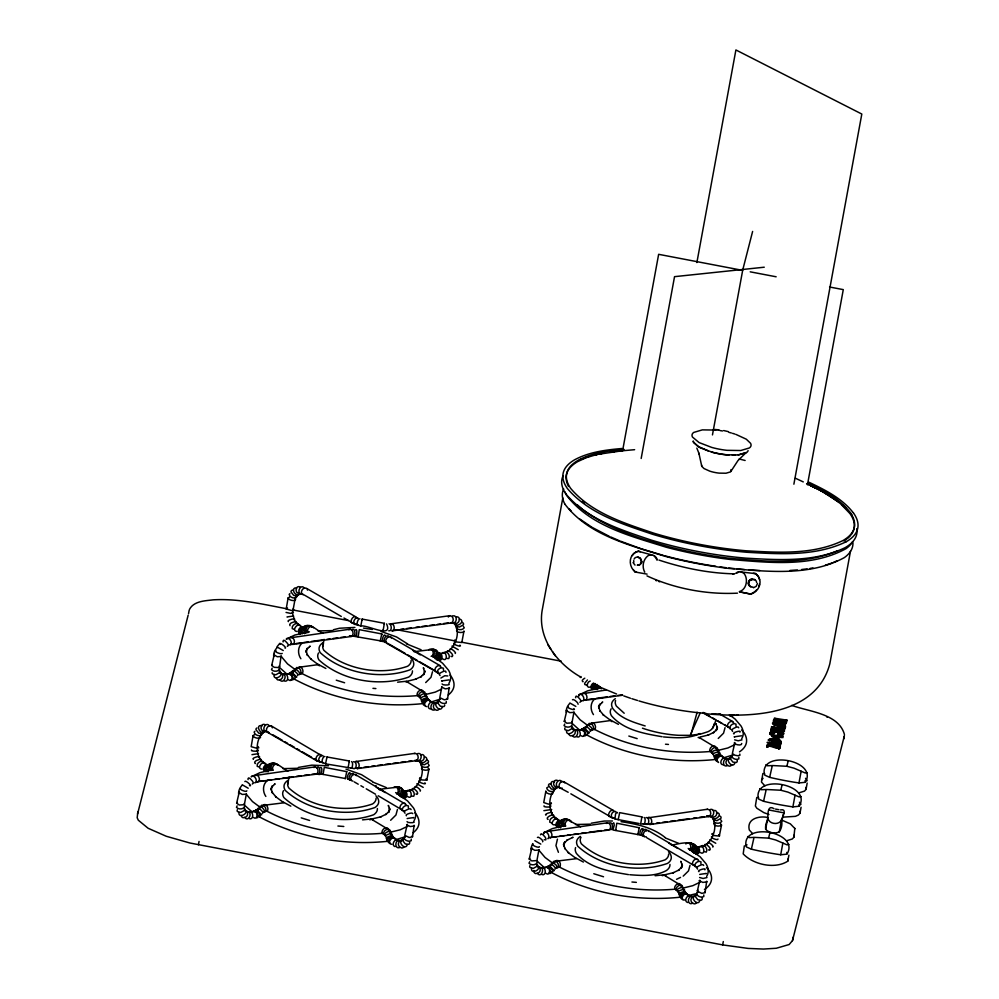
<?xml version="1.0" encoding="UTF-8"?>
<svg xmlns="http://www.w3.org/2000/svg" width="999" height="999" viewBox="0 0 999 999"><rect width="100%" height="100%" fill="white"/><g stroke="black" fill="none" stroke-linecap="round" stroke-linejoin="round"><path stroke-width="1.5" d="M323.102 773.8L323.052 774.512L324.288 767.332L346.828 771.653M348.089 767.931L349.313 761.001L326.985 756.98L325.537 763.86L353.721 768.493M381.868 634.727L381.793 633.94L359.278 629.645L358.142 636.825L358.142 636.113M386.563 623.9C393.481 639.148 367.108 624.55 360.789 625.986L362.15 619.08L384.353 623.314L383.129 630.494L383.166 629.782M639.422 827.796L616.808 823.213L615.659 830.394L615.659 829.669M618.181 819.767L619.68 812.637L641.882 816.882L640.646 824.063L653.334 823.588M766.745 747.314C768.019 742.969 766.483 745.541 768.868 746.428M767.856 744.455L780.219 746.665L779.957 748.064M263.499 762.886L263.286 761.713C260.764 759.889 256.256 763.448 257.23 766.358L259.003 766.907M389.885 830.881L389.672 829.694C387.137 827.871 382.642 831.443 383.616 834.34L385.377 834.889M556.068 818.768L555.856 817.582C553.321 815.771 548.826 819.33 549.8 822.227L551.56 822.789M682.454 886.75L682.23 885.576C679.707 883.753 675.199 887.312 676.186 890.221L677.946 890.771M687.2 894.917L686.987 893.73C684.452 891.907 679.957 895.479 680.931 898.376L682.692 898.938M717.494 749.063L717.282 747.889C714.747 746.066 710.239 749.625 711.226 752.534L712.986 753.084M595.729 684.153L596.353 686.837L598.501 688.773M350.287 773.938C349.712 768.706 345.08 780.818 348.576 778.808M642.856 829.807L642.869 829.12M762.861 773.513L761.463 782.067L764.884 785.813M744.342 845.816L743.194 853.895C753.471 864.747 774.974 869.442 787.786 861.175L787.836 859.115M786.563 840.796L792.319 838.973L793.88 837.237L793.93 835.176M783.316 817.12L795.441 816.345L798.413 815.034L799.974 813.286L800.024 811.225M798.75 792.919L804.507 791.096L806.068 789.347L806.118 787.287M533.891 870.479L534.065 872.164A4.483 3.184 -51 0 0 535.789 873.588L538.286 873.026A3.459 2.46 -51 0 0 540.097 870.803L540.172 868.218L536.85 865.434M807.18 783.066L806.068 789.347M259.216 807.229C259.79 804.744 262.962 808.166 263.636 809.277A3.459 1.224 51.7 0 1 264.635 811.488L263.536 812.362L265.434 811.762C267.195 809.427 264.548 804.52 261.576 805.231L260.964 807.03M294.255 669.542L295.354 668.668L298.676 671.59A3.459 1.224 51.7 0 1 299.675 673.801L299.101 674.762M540.509 834.814L541.096 833.853A4.483 1.573 51.7 0 1 542.919 834.702L544.93 836.862A3.459 1.224 51.7 0 1 545.929 839.06L545.716 839.897L544.205 839.659M543.843 833.728L544.455 831.93C547.427 831.23 550.074 836.138 548.314 838.473L547.814 838.673M553.521 862.899L554.133 861.101C557.105 860.401 559.752 865.309 558.004 867.644L556.256 867.532M578.883 696.041L578.921 695.279M783.141 814.585L781.792 821.927A133.891 43.594 10.4 0 1 779.27 831.842C775.199 834.003 768.543 832.891 765.659 829.245L767.806 817.519C767.919 813.661 767.719 804.432 774.013 808.703M327.185 757.542L327.197 756.792M362.225 619.855L362.15 619.08M558.241 821.353C558.004 813.024 546.928 825.786 555.244 824.799M238.936 812.587C238.262 819.48 250.549 812.499 244.28 809.552M273.976 674.899C273.301 681.793 285.589 674.812 279.32 671.865M531.505 868.468C530.706 874.687 542.045 869.617 537.587 865.721M566.545 730.781C565.871 737.662 578.159 730.694 571.89 727.747M137.8 812.1L137.188 817.744L138.312 820.216L148.127 828.271L166.246 836.263L189.922 843.006L722.677 944.904L748.076 948.413L763.448 949.05L776.335 948.251L789.148 944.53L792.494 940.596L844.442 735.501M188.536 613.686L189.148 610.352M198.439 844.779L199.051 841.433M246.391 793.843L244.343 804.694L239.236 805.019L236.651 803.146L239.31 791.895M258.092 746.528L258.816 747.826L256.78 748.263L251.161 746.665L253.084 735.564L254.495 734.777M281.119 655.781L279.62 666.645L278.197 667.519L274.275 667.332L271.691 665.459L274.35 654.208M293.132 608.841L293.856 610.139L291.82 610.576L286.201 608.978L288.124 597.877L289.535 597.09M287.662 784.527L289.036 777.06M322.702 646.84L324.076 639.372M414.135 825.286L412.525 836.737L409.278 837.499L404.757 835.339L407.28 824.25M449.175 687.599L447.564 699.05L444.318 699.812L439.797 697.652L441.845 686.788M419.855 777.659L419.543 778.833L421.765 779.932L426.773 780.207L428.958 769.155L428.059 767.931M454.895 639.972L454.27 640.771L455.906 641.907L461.813 642.519L463.961 631.068M562.824 497.852L542.457 608.803C536.638 637.462 556.893 663.573 580.669 677.01M538.948 849.712L536.913 860.576L531.805 860.901L529.22 859.015L531.88 847.776M551.223 802.746L551.386 803.696L548.364 804.108L543.731 802.547L545.879 791.096M573.988 712.025L571.952 722.889L566.845 723.214L564.26 721.328L566.92 710.089M622.539 451.061L658.641 254.32L742.569 270.367M641.171 458.479L674.537 276.661L764.26 267.208M696.877 262.562L735.901 49.95L861.812 114.048L793.88 484.203M712.462 434.915L742.744 269.93L752.622 231.431M706.693 881.168L705.094 892.606L701.847 893.381L697.327 891.22L699.837 880.131M739.797 754.058L739.909 755.281L737.861 755.756L734.864 755.219L732.367 753.533L734.877 742.444M713.099 833.441L711.738 834.003L713.423 835.476L719.33 836.088L721.528 825.037L720.629 823.813M722.677 944.904L723.288 941.558M807.454 484.84L843.281 289.623L829.557 287M745.953 845.716C742.444 821.178 800.499 832.342 786.937 854.133L780.706 854.769A115.534 37.612 10.4 0 1 751.373 849.175L746.453 846.952L745.953 845.716L747.002 844.792M767.407 744.367L767.632 745.704M758.141 797.839C754.632 773.288 812.686 784.452 799.125 806.243L792.894 806.892A115.534 37.612 10.4 0 1 763.561 801.285L758.641 799.063L758.478 797.314M769.904 733.94L770.167 732.567L774.587 733.403L770.841 733.616A2.248 0.737 10.4 0 0 770.479 734.178L780.856 736.613L782.579 735.926L777.422 735.202L777.846 733.528L782.354 734.827C785.251 738.648 776.61 737.162 774.762 736.563C771.303 737.712 768.893 731.393 770.716 734.327M767.519 747.14L768.194 745.866L779.744 748.513L780.469 745.679L776.673 745.154L776.96 744.055C780.619 745.903 782.791 742.619 777.821 743.306C749.287 740.421 787.649 744.854 778.021 748.176M779.332 730.681L770.853 730.831L770.366 733.091L770.616 732.08L784.452 731.418L771.428 728.533L771.166 729.582L779.332 730.681L779.108 731.917M771.365 728.046L771.628 726.66C773.089 727.809 788.361 726.048 783.728 728.858M767.969 747.115L768.381 745.004M771.203 729.782L771.428 728.533M770.816 733.179C772.027 728.983 780.207 733.254 783.366 734.302L783.641 733.204L773.626 731.768L773.388 733.016M771.653 729.869L771.89 728.621M773.738 722.414C790.371 722.127 788.211 730.506 773.301 724.175A4.108 1.336 10.4 0 1 773.738 722.452C775.436 717.619 771.927 721.203 775.162 721.69M772.015 730.269L772.239 729.02M764.223 773.888C760.726 749.35 818.78 760.514 805.219 782.304L798.988 782.941A115.534 37.612 10.4 0 1 769.655 777.347L764.735 775.124L764.572 773.376M773.913 720.991L774.15 719.742M775.661 719.73C772.589 715.958 774.425 721.315 779.582 720.017L779.058 722.427L779.582 720.017M772.277 733.029L772.514 731.792M774.262 722.377L774.3 720.092M774.974 719.567L774.799 718.131M751.373 849.175L754.033 837.362L768.568 838.111L775.674 839.984L787.012 844.842L788.96 844.442M771.253 744.842L771.478 743.593L776.211 743.993L775.748 746.178L775.986 745.242M775.274 729.02L775.511 727.784L780.244 728.171L779.769 730.356M763.561 801.285L766.221 789.485L780.756 790.234L787.861 792.095L799.2 796.952L801.148 796.553M769.655 777.347L772.314 765.534L786.85 766.283L793.955 768.156L805.294 773.014L807.242 772.614M777.846 733.528L777.622 734.777L779.744 735.626M785.751 723.251L786.475 722.102L785.389 723.513L779.969 722.602L780.494 720.192L786.55 721.802L786.962 720.154L775.199 718.318M778.109 734.864L778.346 733.628M778.021 736.188L778.583 734.003M776.96 744.055L776.722 745.291L778.084 745.404M784.003 730.269L784.165 728.696L780.981 728.234L780.756 729.482L782.105 729.595M778.496 749.125L778.733 747.876M778.908 749.3L779.457 745.878M780.381 744.517C783.216 738.86 758.054 742.12 773.039 738.199C782.716 736.862 785.039 748.301 773.214 744.193M782.579 733.391L782.13 736.076L783.004 737.612M781.88 737.786L782.329 735.714M783.154 733.104L782.929 734.352L781.805 734.602M783.74 729.832L783.965 728.596M780.981 728.234L780.706 729.332L783.141 730.019L784.165 728.696M784.964 723.526L785.976 722.002M777.197 720.017L785.476 721.578L785.701 720.329M784.402 728.696L784.64 727.459M783.416 734.452L783.641 733.204M786.475 722.102L786.051 723.738L785.614 722.265M785.476 721.578L786.113 720.316M784.452 730.356L785.089 727.547M785.888 721.565L786.475 720.054M786.962 720.154L786.25 721.303M779.27 831.842L781.43 820.117C782.379 816.932 787.811 808.366 780.381 809.914M780.706 854.769L782.854 843.044M792.894 806.892L795.042 795.167M798.988 782.941L801.136 771.216M787.786 861.175L788.898 855.156M793.88 837.237L794.817 828.408M799.974 813.286L801.086 807.267M850.486 551.211L829.844 663.698C816.108 716.083 750.411 717.732 706.543 713.81M792.494 940.596L793.106 937.249M757.467 583.478L756.206 586.338L753.408 587.774M285.115 648.251C287.65 648.051 278.733 641.133 280.257 644.367M349.076 761.725L349.313 761.001M384.116 624.038L384.353 623.314M641.645 817.607L641.882 816.882M407.267 844.729C405.144 851.398 396.266 840.271 403.421 839.947M442.307 707.042C440.184 713.711 431.306 702.584 438.461 702.26M699.837 900.611C697.702 907.279 688.835 896.153 695.991 895.828M734.877 762.924C732.742 769.592 723.875 758.466 731.031 758.141M137.575 813.935L188.149 615.197M397.44 809.477L395.941 815.022L390.646 820.266M432.48 671.79L430.981 677.334L425.686 682.579M598.813 708.254L599.875 704.083L599.088 705.619L602.722 701.997L602.035 702.497M690.009 865.346L688.498 870.891L683.204 876.135M725.049 727.659L723.538 733.204L718.244 738.448M771.628 726.66L784.252 730.843L783.94 729.957M770.167 732.567L770.903 732.991M770.853 730.831L771.041 731.93M773.688 719.667L773.276 721.29L785.489 723.426M779.969 722.602L780.494 720.192M776.211 743.993L775.973 744.929L771.478 743.593M780.244 728.171L780.007 729.108L775.511 727.784M768.568 838.111L769.892 832.891M780.756 790.234L782.08 785.014M786.85 766.283L788.174 761.063M697.127 712.212L690.784 735.252L700.511 734.078L707.904 731.743A53.209 17.32 10.4 0 0 713.848 724.263M296.478 622.627L295.629 621.366L291.383 622.852A3.459 1.311 -29.4 0 0 289.698 624.537L290.01 625.674M426.173 694.742C426.361 692.182 422.202 694.143 421.079 694.967A3.459 1.311 -29.4 0 0 419.393 696.665L420.242 697.914L418.656 696.653C417.682 693.756 422.177 690.184 424.712 692.007L424.925 692.532M391.133 832.429C391.308 829.869 387.162 831.83 386.039 832.654A3.459 1.311 -29.4 0 0 384.353 834.352L385.202 835.601L384.64 834.902M393.668 837.836C393.856 835.276 389.697 837.237 388.574 838.061A3.459 1.311 -29.4 0 0 386.9 839.759L387.2 840.883A4.483 1.686 -29.4 0 0 388.461 840.971M445.991 672.389L445.691 671.253A4.483 1.686 -29.4 0 0 443.581 671.34L440.896 672.614A3.459 1.311 -29.4 0 0 439.223 674.3L440.072 675.549M553.995 816.183C554.183 813.636 550.037 815.584 548.913 816.408A3.459 1.311 -29.4 0 0 547.227 818.106L547.527 819.242A4.483 1.686 -29.4 0 0 548.076 819.355M718.731 750.624L717.881 749.362L713.636 750.848A3.459 1.311 -29.4 0 0 711.962 752.534L712.811 753.783L712.25 753.084M686.238 893.718C686.425 891.158 682.267 893.118 681.143 893.943A3.459 1.311 -29.4 0 0 679.457 895.628L679.757 896.765A4.483 1.686 -29.4 0 0 681.031 896.852M443.419 670.167L443.431 668.256C440.896 666.433 436.388 670.004 437.375 672.901L439.135 673.451L386.588 643.231C383.978 640.971 387.362 635.751 390.509 636.925L440.197 665.709L441.121 667.482M408.379 807.854L408.379 805.943C405.856 804.12 401.348 807.691 402.335 810.589L404.096 811.138L378.209 795.766M735.988 726.048L735.988 724.138C733.466 722.314 728.958 725.886 729.932 728.783L730.968 729.345M700.936 863.735L700.948 861.825C698.426 860.002 693.918 863.573 694.892 866.47L696.665 867.02L646.79 837.761M557.442 839.148L555.956 845.579L558.416 852.309M296.041 668.568L296.616 667.544C299.588 666.832 302.235 671.74 300.474 674.075L299.388 674.238M444.33 653.046L444.905 652.022C447.877 651.311 450.524 656.218 448.776 658.553L447.028 658.441M409.29 790.733L409.865 789.709C412.837 788.998 415.484 793.905 413.736 796.24L411.988 796.128M588.598 724.45L589.173 723.413C592.145 722.714 594.792 727.622 593.044 729.957L591.296 729.844M701.86 846.615L702.434 845.579C705.406 844.879 708.054 849.787 706.293 852.122L703.895 851.51M292.382 670.654C294.031 669.842 299.65 675.037 297.49 675.611M638.124 833.965L637.824 834.627L639.31 827.509M712.449 728.396L716.108 720.142M700.049 713.311L690.122 735.351L678.771 735.314A46.241 15.06 10.4 0 1 642.457 728.184M421.466 764.722L421.253 765.734C423.002 767.981 427.647 767.944 429.208 765.509L428.309 764.085M714.023 820.604L713.823 821.603C715.571 823.863 720.204 823.813 721.765 821.378L720.878 819.967M316.571 768.019C319.593 763.261 321.765 775.261 317.42 773.713L311.913 774.287M355.532 629.857C357.754 627.547 356.855 638.398 355.057 635.664M320.492 767.544C322.864 766.133 322.29 777.709 317.42 773.713M613.061 823.426L613.761 822.764L614.273 825.074L612.936 830.007L643.943 835.651M189.435 609.502C193.669 601.023 205.057 600.861 213.199 599.837C238.149 598.351 262.725 604.245 287.038 608.841M298.002 668.031C300.799 663.561 305.532 672.527 301.248 673.925M262.962 805.718C265.572 801.535 270.067 809.202 266.808 811.388M590.559 723.913C593.169 719.717 597.664 727.384 594.405 729.582M555.519 861.6L555.881 860.951M768.506 740.409L770.866 739.385L775.162 739.797M696.753 892.981L696.503 893.431C696.915 896.34 701.335 897.951 703.783 896.565L703.783 894.967M730.868 471.441L737.949 460.614L746.241 452.472L738.286 454.832M447.315 650.923L449.013 650.836L451.71 653.471A3.459 1.224 51.7 0 1 452.709 655.681L452.135 656.643A4.483 1.573 51.7 0 1 450.986 656.268M412.275 788.611L413.973 788.523L416.67 791.158A3.459 1.224 51.7 0 1 417.669 793.368L417.095 794.33A4.483 1.573 51.7 0 1 415.946 793.955M704.832 844.48L706.543 844.405L709.24 847.04A3.459 1.224 51.7 0 1 710.239 849.237L709.652 850.199A4.483 1.573 51.7 0 1 708.516 849.837M381.793 633.94L380.219 641.033L386.413 642.082M346.753 771.628L345.254 778.745M781.43 820.117C778.521 825.773 768.256 823.963 767.806 817.519M271.691 665.459L272.415 664.797M236.651 803.146L237.375 802.484M463.998 631.468C462.549 633.591 454.732 632.33 456.793 629.62M428.958 769.155C427.51 771.278 419.692 770.017 421.753 767.307M564.26 721.328L564.972 720.666M529.22 859.015L529.932 858.353M713.835 823.476C713.711 826.298 719.792 826.897 721.528 825.037M264.76 731.068C260.789 736.563 254.558 723.938 261.975 725.749M562 781.805C559.29 777.484 554.133 783.928 557.33 786.85C553.521 792.582 547.027 779.807 554.532 781.63M697.29 890.796L697.989 890.184M427.21 696.778C427.272 694.467 418.369 697.889 420.891 699.175M428.047 698.85C428.184 696.141 417.757 700.936 422.427 701.186M392.17 834.465C392.232 832.155 383.329 835.576 385.851 836.862M393.007 836.538C393.144 833.828 382.717 838.623 387.387 838.873M719.779 752.659C719.842 750.349 710.938 753.758 713.461 755.057M720.604 754.72C720.754 752.022 710.326 756.817 714.997 757.067M684.74 890.346C684.889 887.636 674.462 892.432 679.133 892.694M448.339 617.032L448.788 616.371M595.042 683.516L594.58 686.75L597.152 689.572M734.228 714.884L731.855 716.221M685.851 843.968C688.873 839.547 693.106 847.627 689.31 849.687M756.767 797.464L755.369 806.006L756.855 808.253L763.873 812.649L768.943 814.51M286.151 608.666L287.525 608.004M449.55 688.261L445.279 688.848L441.633 687.075M414.51 825.948L410.239 826.535L406.593 824.762M707.067 881.83L702.809 882.417L699.15 880.643M439.173 708.89L438.661 709.565A4.483 3.297 71.4 0 1 436.438 710.239L434.265 708.778A3.459 2.547 71.4 0 1 433.391 706.043L434.353 703.621L439.223 700.873L438.511 701.086A4.346 2.572 33.8 0 0 437.562 702.709L440.347 706.243L443.756 706.605A4.346 2.572 33.8 0 0 444.705 704.982M404.133 846.578L403.621 847.252A4.483 3.297 71.4 0 1 401.398 847.926L399.225 846.465A3.459 2.547 71.4 0 1 398.351 843.73L399.313 841.308L404.183 838.561L403.471 838.773M594.355 683.766L593.406 686.188A3.459 2.547 71.4 0 0 594.268 688.923L594.904 689.622M731.73 764.772L731.231 765.434A4.483 3.297 71.4 0 1 729.008 766.121L726.822 764.66A3.459 2.547 71.4 0 1 725.961 761.925L726.91 759.502L731.792 756.755L731.068 756.955A4.346 2.572 33.8 0 0 730.132 758.591L732.916 762.112L736.325 762.487A4.346 2.572 33.8 0 0 737.274 760.851L737.112 760.102M696.69 902.459L696.191 903.121A4.483 3.297 71.4 0 1 693.968 903.808L691.783 902.347A3.459 2.547 71.4 0 1 690.921 899.612L691.87 897.189L695.154 895.816M281.481 656.493L277.272 656.755L273.676 654.67M246.441 794.18L242.233 794.442L238.636 792.357M574.05 712.362L569.83 712.637L566.233 710.551M539.01 850.049L534.79 850.324L531.193 848.238M283.266 650.549L276.923 646.902L279.782 643.319M447.827 675.948L444.767 675.749L440.871 678.059M412.787 813.636C412.887 811.75 404.096 814.684 406.331 815.783M286.563 638.786L286.925 638.373C289.897 637.662 292.545 642.569 290.796 644.904L289.048 644.792M288.636 673.763L291.658 672.115L296.753 677.06L295.329 676.91M251.523 776.473L251.885 776.061C254.857 775.349 257.505 780.256 255.744 782.592L254.658 782.754M253.596 811.45L256.618 809.802L261.713 814.747L260.277 814.597M579.133 694.667L579.495 694.243C582.467 693.543 585.114 698.451 583.354 700.786L581.618 700.674M581.206 729.645L584.215 727.984L589.323 732.941L587.887 732.791M546.166 867.332L549.175 865.671L554.283 870.629L552.847 870.479M351.923 629.682C355.357 626.985 356.281 637.487 352.46 636.026L349.45 635.689M732.742 714.872L729.969 716.208M761.513 780.007L763.074 778.258M593.593 683.741L592.22 686.151L593.069 689.56M358.354 624.912C355.582 626.56 357.917 617.607 359.977 618.831M383.616 641.121C380.544 643.044 383.816 632.392 385.339 635.551M323.301 762.599C320.542 764.247 322.877 755.294 324.937 756.518M641.146 834.689C638.373 836.338 640.709 827.384 642.782 828.596M292.257 672.414L295.979 668.955L300.761 666.995L318.182 664.635L319.368 665.821M257.218 810.102L263.311 805.344L283.778 802.821M584.827 728.296L588.548 724.837L593.319 722.876L610.751 720.516L611.937 721.703M549.787 865.983L555.881 861.225L576.348 858.69M302.447 642.856C297.552 646.503 297.552 654.02 300.886 658.741M267.407 780.544C262.512 784.19 262.5 791.707 265.846 796.428M595.017 698.738C590.122 702.384 590.109 709.902 593.456 714.622M289.885 637.874L350.012 629.195C353.271 629.345 354.345 635.277 351.286 636.488L292.782 644.417L290.809 643.631M254.845 775.561L314.972 766.882C318.231 767.032 319.305 772.964 316.246 774.175L256.418 781.817M252.497 811.75L255.057 810.876M406.793 790.871C411.538 787.274 413.336 800.386 407.729 796.628M582.442 693.756L606.231 689.997M580.094 729.944L582.654 729.07M547.402 831.443L607.529 822.764C610.789 822.914 611.875 828.833 608.816 830.057L548.975 837.699M545.054 867.631L547.614 866.757M559.365 867.269C561.85 865.246 559.715 859.415 556.368 860.489M738.386 714.922L735.976 715.309M699.362 846.74C704.108 843.156 705.906 856.255 700.287 852.497M351.523 761.588C353.534 761.325 352.46 770.204 350.811 767.856M644.093 817.469C646.103 817.194 645.029 826.073 643.368 823.725M272.19 668.156L271.491 669.617C273.239 671.865 277.884 671.827 279.433 669.392L279.096 668.406M237.15 805.843L236.451 807.304C238.187 809.552 242.832 809.515 244.393 807.08L244.368 806.568M456.993 626.585L456.293 628.046C458.042 630.294 462.687 630.257 464.248 627.822L463.361 626.398M564.747 724.038L564.048 725.499C565.796 727.747 570.441 727.709 572.002 725.274L571.965 724.762M529.707 861.725L529.008 863.186C530.756 865.434 535.402 865.396 536.962 862.961L536.925 862.449M348.926 629.87L350.012 629.195M313.886 767.557L314.972 766.882M606.455 823.438L607.529 822.764M647.602 817.894L707.529 809.24C711.101 809.178 712.075 815.521 708.666 816.545L649.962 824.512L648.126 823.713M685.114 892.794C687.474 889.322 674.775 894.417 679.957 894.754M288.024 673.613L290.584 674.175L292.969 672.876M254.233 811.101L255.544 811.862L257.929 810.564M581.83 729.295L583.154 730.057L585.539 728.746M546.79 866.982L548.114 867.744L550.486 866.433M286.051 612.412L290.609 613.386L293.431 612.449M442.07 683.953C442.132 685.539 451.511 685.289 448.876 683.828M407.03 821.64C407.093 823.226 416.471 822.976 413.836 821.515M734.627 739.834L738.149 740.796L742.02 739.859M699.587 877.522L703.109 878.483L706.98 877.547M767.744 745.891L766.97 746.078M283.329 674.637C287.987 671.128 289.81 682.879 284.315 680.968M428.771 649.737C432.604 646.753 435.314 655.319 431.131 656.343M393.731 787.424C397.29 784.64 400.025 791.957 396.753 793.805M575.886 730.519C580.544 726.997 582.38 738.761 576.873 736.85M750.911 579.195L749.612 580.169A4.233 3.646 -43.5 0 0 748.588 584.49L749.375 585.664M299.388 594.005C295.429 597.452 290.197 587.824 296.141 587.812M308.654 625.774C303.646 624 298.713 631.118 304.583 633.691M309.465 646.628L310.152 646.116L306.518 649.737L307.305 648.201L306.243 652.372L305.994 650.636L307.542 655.257L307.043 654.52L311.176 659.39L310.527 658.865L317.133 663.786L325.874 668.481M274.363 763.96C270.304 761.076 263.374 767.469 268.719 770.903M274.425 784.315L275.112 783.803L271.478 787.424L272.265 785.888L271.204 790.059L270.954 788.336L272.49 792.944L272.003 792.207L276.136 797.077L275.487 796.553L282.093 801.473L290.834 806.168M566.92 819.842C562.874 816.957 555.943 823.351 561.288 826.785M303.084 627.197L301.286 628.558L300.836 630.307A3.459 2.547 71.4 0 0 301.698 633.041L302.335 633.741M266.308 730.981C254.42 735.227 253.771 760.326 266.808 764.597L269.006 765.147M268.044 764.884L266.246 766.245L265.796 767.994A3.459 2.547 71.4 0 0 266.658 770.729L268.044 771.927M558.878 786.862C546.99 791.096 546.341 816.208 559.365 820.479L560.826 820.728L560.139 820.491M560.601 820.766L558.803 822.127L558.354 823.875A3.459 2.547 71.4 0 0 559.228 826.61L560.601 827.796M294.393 619.817C296.715 617.257 285.739 620.479 288.411 621.628M259.353 757.504C261.676 754.944 250.699 758.166 253.371 759.315M580.918 676.523L580.207 677.347L580.981 677.509M551.91 813.386C554.245 810.813 543.269 814.035 545.941 815.196M739.909 732.167C742.232 729.595 731.256 732.816 733.94 733.965M704.869 869.854C707.192 867.282 696.216 870.504 698.9 871.652M430.769 649.75C433.204 647.839 438.249 650.461 436.588 653.796A3.459 2.46 -51 0 1 434.777 656.018L433.091 656.63M395.729 787.437C398.164 785.526 403.209 788.149 401.548 791.483A3.459 2.46 -51 0 1 399.737 793.706L398.052 794.317M289.935 593.606L289.186 594.38C289.598 597.302 294.018 598.913 296.466 597.514L296.466 595.928M254.895 731.293L254.146 732.067C254.558 734.989 258.978 736.6 261.426 735.202L261.426 733.616M439.722 699.075L438.973 699.862C439.385 702.772 443.806 704.395 446.266 702.996L446.266 701.41M587.449 679.944L584.627 683.366L584.84 684.54L586.6 685.102M302.447 627.422L301.024 627.872L299.663 630.269L300.499 633.678M267.407 765.109L265.984 765.559L264.623 767.956L264.648 769.842L266.096 771.865M559.964 820.991L558.553 821.44L557.18 823.838L557.217 825.723L558.666 827.746M736.325 573.289L738.648 572.165M584.802 678.209L583.953 678.721A3.459 1.311 -29.4 0 0 582.267 680.419L582.567 681.555A4.483 1.686 -29.4 0 0 583.116 681.668M736.076 572.964L737.187 572.315A5.707 5.257 -25.7 0 1 740.958 571.965L755.294 573.613A12.15 10.902 -35 0 1 759.814 584.565A12.15 10.902 -35 0 1 750.898 594.118L739.485 591.908M304.046 627.459C300.312 624.737 295.766 632.142 300.187 633.778M266.808 764.597C264.011 765.009 261.938 769.305 264.46 771.216M593.618 683.016C591.308 683.965 589.747 687.699 592.07 689.41M559.365 820.479C556.58 820.891 554.495 825.174 557.03 827.097M369.742 819.817L372.09 819.18L373.289 819.854M591.945 730.107L591.146 730.556L592.245 729.67A3.459 1.224 51.7 0 0 591.246 727.472L587.924 724.55L586.825 725.424A3.459 1.224 51.7 0 0 587 726.073M556.905 867.794L556.106 868.243L557.205 867.357A3.459 1.224 51.7 0 0 556.206 865.159L552.884 862.237L551.785 863.111A3.459 1.224 51.7 0 0 551.947 863.76M662.312 875.698L664.66 875.049L665.858 875.736M590.234 681.043C586.85 681.643 585.751 688.598 590.284 687.112M356.031 624.113L354.358 624.375C352.535 622.227 354.82 617.382 357.704 617.807L358.304 618.743M320.991 761.8L319.318 762.062C317.495 759.914 319.78 755.069 322.665 755.494L323.039 755.856M353.658 774.387L353.047 773.451C350.162 773.039 347.889 777.871 349.712 780.032L351.373 779.769M613.548 817.681L611.888 817.944C610.064 815.783 612.337 810.951 615.222 811.363L615.596 811.737M639.16 823.526L614.909 818.98L615.584 813.948L616.733 812.187L617.594 812.911M647.09 574.125L635.202 572.027A12.15 10.727 59.8 0 1 630.394 559.852A12.15 10.727 59.8 0 1 638.398 551.298L640.359 551.673M635.202 572.027L636.6 572.152M846.091 541.795C815.459 556.53 779.932 554.133 746.915 552.272A157.53 51.286 10.4 0 1 652.322 534.203C622.102 523.976 588.773 513.698 567.42 488.573A135.027 43.956 10.4 0 1 574.737 459.727C589.198 451.973 605.856 449.887 621.99 448.501M729.657 715.359L730.481 714.934M286.214 639.148L294.867 635.027L309.453 631.843M251.174 776.835L259.827 772.714L271.553 769.829M441.458 689.16L435.277 692.107L426.486 694.268M440.397 699.075L432.305 701.66M578.771 695.029L587.437 690.908L599.15 688.024M407.654 826.26L400.237 829.794L391.446 831.955M405.357 836.762L395.891 839.684M700.062 733.516C688.786 739.06 675.611 737.874 663.473 736.937M543.731 832.716L552.385 828.596L564.11 825.711M735.264 744.442L727.846 747.989L717.582 750.499M732.954 754.957L723.488 757.879M676.548 879.307L680.544 877.409M700.224 882.142L692.806 885.676L684.015 887.836M353.571 761.688C356.743 761.063 357.23 768.456 354.17 768.768M609.84 822.801C613.211 821.927 613.461 830.818 609.989 829.595M646.141 817.569C649.924 816.495 649.375 827.047 645.866 823.85M837.749 550.711C803.92 565.084 765.709 561.55 730.032 558.304A151.723 49.401 10.4 0 1 667.132 546.291C637.911 538.086 608.191 528.384 583.541 510.127M833.453 562.412L837.05 560.826M543.868 810.651L551.71 809.515L550.811 809.677M390.584 623.875L450.012 615.671C453.571 615.609 454.557 621.952 451.148 622.989L391.82 630.918M392.445 630.943C395.504 629.732 394.418 623.801 391.158 623.651M355.544 761.563L414.972 753.358C418.531 753.296 419.518 759.64 416.108 760.676L357.405 768.631L355.569 767.831M357.405 768.631C360.464 767.419 359.378 761.488 356.119 761.338M649.962 824.512C653.034 823.301 651.947 817.369 648.688 817.219M292.782 644.417C295.966 643.106 294.205 637.2 290.959 637.2M442.32 652.722C447.152 650.911 447.864 662.487 442.769 658.94M257.742 782.105C260.926 780.793 259.166 774.887 255.919 774.887M584.028 700.012C588.586 701.485 587.437 692.732 583.528 693.081M550.312 837.986C553.496 836.663 551.735 830.768 548.488 830.768M579.482 459.865L589.26 456.256L585.377 457.579M750.861 586.625L749.837 586.176A4.208 3.771 -35 0 1 750.661 579.67L755.032 579.657M302.734 593.831L298.064 594.68L295.267 598.026L292.47 613.249L294.905 621.403L301.848 626.91M561.525 820.778L563.024 820.803M449.35 615.908L450.012 615.671M438.199 653.284C442.42 651.735 443.781 660.526 439.298 660.351M750.661 579.67L752.235 579.12M414.31 753.596L414.972 753.358M403.159 790.971C407.367 789.422 408.728 798.213 404.258 798.039M541.421 867.744C546.091 866.008 546.79 876.335 541.833 874.537M706.88 809.465L707.529 809.24M572.34 837.537L573.089 837.287L566.995 840.184L567.682 839.684L564.048 843.306L564.835 841.77L563.773 845.941L563.523 844.205L565.059 848.825L564.572 848.089L568.693 852.959L568.056 852.434L574.662 857.354L583.404 862.05M251.473 749.949C249.837 751.435 259.053 751.71 258.391 750.137M544.03 805.818C542.407 807.317 551.623 807.592 550.961 806.006M825.274 565.234L832.267 562.949M354.046 623.164C347.54 624.8 353.321 612.812 356.68 617.956M321.641 755.644L271.303 725.923C267.944 724.45 264.523 730.069 267.507 732.292L316.895 760.901L319.006 760.851M614.198 811.513C610.851 806.38 605.057 818.356 611.575 816.72M646.216 836.75C640.734 838.298 643.831 828.558 648.039 830.494L698.538 860.314M452.622 615.933C457.48 614.323 457.405 623.588 452.747 622.989M432.342 656.368L435.089 653.259L433.666 649.35L413.961 651.685M417.582 753.621C423.539 751.835 421.291 763.823 416.396 759.914M397.302 794.055L400.05 790.946L398.626 787.037L378.921 789.372L379.558 789.872M403.109 798.039C406.73 797.452 407.005 790.646 402.972 790.733M710.139 809.502C716.108 807.704 713.848 819.704 708.965 815.796M538.973 867.719C545.679 865.971 541.645 879.132 537.312 873.313M689.872 849.924C693.481 849.35 693.756 842.544 689.735 842.632M695.679 853.908C699.75 853.084 699.238 845.891 694.78 846.34M562.699 819.729C559.253 820.554 560.764 825.561 563.461 826.46M434.652 709.927C428.446 711.788 430.844 699.662 435.889 703.646M399.612 847.614C394.568 849.325 394.642 839.884 399.488 840.571M727.21 765.796C721.016 767.669 723.413 755.544 728.458 759.527M692.17 903.483C686.613 905.294 687.637 894.517 692.782 896.715M696.753 894.442L696.028 894.642A4.346 2.572 33.8 0 0 695.092 896.278L697.876 899.799L701.286 900.174A4.346 2.572 33.8 0 0 702.235 898.538L702.072 897.789M769.829 740.159L769.317 740.808M431.605 708.728C425.337 710.351 429.283 698.988 433.703 702.784M562.312 788.199C556.58 789.784 559.253 779.582 563.861 781.792L613.386 810.476M289.273 673.413L290.097 673.189M405.569 681.705L407.804 681.718M698.139 737.574L700.374 737.599M437.225 671.965L438.037 671.753M685.102 899.962C677.547 901.285 686.188 888.835 688.186 895.691M596.977 454.495L586.313 457.654L577.772 461.575A131.856 42.932 10.4 0 0 568.556 486.476M548.164 786.987L546.703 787.949C547.115 790.858 551.548 792.482 553.995 791.083L553.995 789.485M405.394 836.588L403.933 837.549C404.345 840.459 408.766 842.082 411.226 840.683L411.226 839.098M732.991 754.769L731.543 755.744C731.955 758.653 736.375 760.264 738.823 758.878L738.823 757.279M697.252 892.644L697.951 892.457M333.429 629.732L339.585 628.221L354.907 627.422M298.389 767.419L311.863 765.147L328.471 765.796M739.372 591.595C746.34 589.722 748.301 579.72 744.542 574.138A6.768 6.069 -35 0 0 741.27 572.152M700.361 736.975L708.741 734.914L707.979 735.177L714.085 732.267L713.373 732.766L717.007 729.145L716.158 730.669L717.22 726.498L717.419 728.221L715.883 723.613L716.345 724.337M591.271 823.213L604.208 821.041L612.437 820.991M688.448 895.566L695.316 893.88M593.693 455.207L603.746 453.047M433.266 649.924C439.76 648.463 439.323 658.566 433.067 657.255M436.238 659.665L437.912 659.065A3.459 2.46 -51 0 0 439.735 656.83L439.398 653.583L435.651 651.036M737.474 593.156C707.005 594.742 674.612 588.711 646.965 575.874M420.729 754.732L422.402 754.582A4.483 3.184 -51 0 1 424.125 756.018L424.051 758.603A3.459 2.46 -51 0 1 422.24 760.826L419.73 761.388L414.722 760.389M398.226 787.612C403.983 786.176 404.832 795.167 398.888 795.017M401.198 797.352L402.872 796.752A3.459 2.46 -51 0 0 404.695 794.517L404.757 791.945L401.461 788.798M713.286 810.614L714.959 810.464A4.483 3.184 -51 0 1 716.683 811.9L716.62 814.485A3.459 2.46 -51 0 1 714.797 816.707L712.299 817.269L706.655 815.771M690.784 843.493L693.768 844.105L694.118 847.352A3.459 2.46 -51 0 1 692.295 849.587L690.621 850.186M693.756 853.233L695.441 852.622A3.459 2.46 -51 0 0 697.252 850.399C697.09 838.373 677.984 843.955 671.478 845.254M594.929 454.782L622.427 450.749M449.013 679.907L441.558 680.968L442.207 680.906M741.57 735.788L734.128 736.837L734.777 736.775M809.977 568.443L812.924 567.932M293.281 616.108C295.854 615.634 285.165 617.17 287.038 617.007M258.242 753.795C260.814 753.321 250.274 754.832 251.998 754.695M413.411 817.681C415.984 817.219 405.444 818.718 407.167 818.593M705.981 873.563C708.553 873.089 697.864 874.625 699.737 874.462M385.801 642.394L384.752 642.345C382.929 640.184 385.202 635.352 388.087 635.764L388.698 636.7M643.331 835.963L642.27 835.901C640.459 833.753 642.732 828.92 645.616 829.332L646.303 830.993M434.965 658.591C438.636 659.065 441.508 652.397 436.675 652.285M399.925 796.278C403.034 796.578 406.381 791.345 402.497 790.047M691.458 850.898C695.129 851.385 698.001 844.704 693.169 844.592M692.482 852.159C695.604 852.459 698.95 847.227 695.054 845.928M601.098 453.446L604.145 453.009M610.239 452.122L614.81 451.473M296.079 643.506L300.711 642.881M303.783 642.457L308.416 641.833M311.501 641.408L322.29 639.947M326.91 639.323L329.995 638.898M333.079 638.486L337.699 637.861M340.784 637.437L345.404 636.813M392.732 630.431L397.352 629.807L455.594 641.033M400.437 629.395L403.521 628.97M406.605 628.558L411.226 627.921M415.859 627.297L418.931 626.885M422.015 626.46L426.648 625.836M429.732 625.411L434.353 624.787M437.437 624.375L440.522 623.95M443.606 623.538L448.226 622.914M289.947 673.688L283.654 674.2L280.107 673.176M588.648 699.375L593.269 698.751M596.353 698.338L607.142 696.877M610.227 696.453L614.847 695.828M617.931 695.404L622.564 694.78M585.352 700.299L622.302 695.292M582.504 729.557L576.211 730.082L572.664 729.058M259.503 781.393L264.123 780.768M267.208 780.356L271.828 779.732M274.912 779.307L279.533 778.683M282.617 778.258L293.406 776.797M296.491 776.385L301.124 775.748M304.208 775.336L308.828 774.712M356.144 768.331L360.776 767.707M363.861 767.282L368.481 766.658M371.566 766.245L374.65 765.821M377.734 765.409L382.355 764.772M385.439 764.36L390.06 763.736M393.144 763.311L397.764 762.687M400.849 762.262L405.482 761.638M408.554 761.226L411.638 760.801M254.907 811.375L248.614 811.887L245.067 810.863M552.06 837.274L556.693 836.65M559.777 836.225L564.398 835.601M567.482 835.189L570.566 834.764M573.651 834.352L578.271 833.728M581.356 833.303L585.976 832.679M589.06 832.254L601.398 830.581M604.47 830.169L608.816 830.057M656.418 823.164L659.502 822.751M662.587 822.327L667.207 821.702M670.292 821.278L674.924 820.654M677.996 820.241L688.798 818.768M693.418 818.144L696.503 817.731M699.587 817.307L704.208 816.683M547.464 867.244L541.171 867.769L537.624 866.745M610.564 452.035L614.81 451.511M801.635 569.517L807.13 568.868M578.121 704.27C578.571 702.796 573.126 698.326 572.464 699.762M318.019 630.943L332.667 630.594M397.577 682.18L407.792 681.106L416.171 679.045L415.409 679.295L421.516 676.385L420.804 676.885L424.438 673.264L423.601 674.787L424.662 670.616L424.85 672.339L423.314 667.732L423.788 668.456M417.844 695.591C377.934 699.075 336.438 691.483 300.836 672.964M422.427 703.658C378.334 708.179 332.23 699.712 293.182 678.533M282.979 768.631L297.627 768.281M710.414 751.473C670.504 754.944 629.008 747.364 593.406 728.833M716.495 759.377C672.414 764.235 626.248 755.981 587.037 735.102M362.537 819.867L372.752 818.793L381.131 816.732L380.369 816.982L386.476 814.073L385.764 814.572L389.398 810.951L388.561 812.474L389.622 808.303L389.81 810.027L388.274 805.419L388.748 806.143M382.804 833.278C342.894 836.762 301.398 829.17 265.796 810.651M387.387 841.345C343.781 845.828 298.202 837.562 259.428 816.907M575.536 824.512L590.184 824.163M655.107 875.736L665.322 874.662L673.701 872.602L672.939 872.864L679.045 869.954L678.333 870.454L681.967 866.832L681.118 868.356L682.18 864.185L682.379 865.908L680.843 861.3L681.306 862.025M675.361 889.16C635.464 892.631 593.968 885.052 558.366 866.52M681.455 897.077C636.887 901.96 590.209 893.506 550.711 872.102M616.346 451.311L634.627 449.687M771.815 765.609L767.394 765.771L765.908 764.722M765.721 789.547L761.3 789.709L759.814 788.661M753.533 837.437L749.113 837.599L747.627 836.55M734.777 573.726L732.779 573.913L733.94 573.826C708.528 573.239 683.016 568.056 658.94 560.064M624.113 449.45C608.379 450.811 592.095 452.822 577.996 460.414A131.856 42.932 10.4 0 0 570.804 488.573C591.683 513.099 624.213 523.151 653.733 533.141A153.834 50.087 10.4 0 0 746.103 550.786C778.346 552.609 813.049 554.944 842.956 540.559A131.856 42.932 10.4 0 0 850.149 512.4C839.497 498.638 823.526 490.434 808.154 483.079M453.971 643.106C452.06 644.38 462.974 647.802 459.915 645.117M567.956 706.618C566.046 707.879 576.96 711.313 573.913 708.628M240.347 788.423C238.848 789.585 247.54 792.756 246.865 790.808M418.918 780.793C417.02 782.067 427.934 785.489 424.875 782.804M532.917 844.305C531.406 845.466 540.097 848.638 539.435 846.677M711.488 836.663C709.989 837.836 718.681 841.008 718.006 839.048M789.984 570.466L797.402 569.942M637.537 565.072L638.998 565.009A4.208 3.721 59.8 0 0 640.534 558.641L637.949 556.992M387.937 643.418L386.588 643.231M352.897 781.106C348.151 780.968 351.798 772.939 355.469 774.612L405.969 804.432M732.329 455.069L735.439 455.032M294.043 629.22L292.27 628.671C291.296 625.761 295.804 622.202 298.326 624.025L298.551 624.55M419.68 697.215L420.429 697.202M425.174 705.369L423.401 704.819C422.427 701.91 426.923 698.351 429.458 700.174L429.682 700.699M717.732 761.25L715.971 760.689C714.997 757.791 719.492 754.22 722.027 756.043L722.24 756.58M390.134 843.056L388.361 842.507C387.387 839.597 391.883 836.038 394.418 837.861L394.63 838.386M293.506 590.097L291.933 590.309A4.346 2.572 33.8 0 0 290.996 591.945L293.781 595.466L297.19 595.841A4.346 2.572 33.8 0 0 298.052 594.892M551.023 783.666L549.462 783.878A4.346 2.572 33.8 0 0 548.513 785.514L551.298 789.035L554.72 789.41A4.346 2.572 33.8 0 0 555.656 787.774M296.915 631.455C290.447 630.881 299.313 620.679 300.811 626.972M426.773 706.605C420.304 706.043 429.17 695.841 430.669 702.122M729.794 727.846L703.109 712.974M261.875 769.143C256.006 768.78 262.912 759.153 265.659 763.91M402.185 809.652C397.177 809.415 401.498 801.51 405.157 803.396M391.733 844.292C385.264 843.73 394.13 833.528 395.629 839.809M694.755 865.534C689.747 865.284 694.068 857.379 697.714 859.277M723.376 764.822C717.869 764.71 722.427 755.207 726.273 758.666M305.994 626.186C301.835 625.824 302.797 632.017 305.931 632.891M270.954 763.873C266.795 763.511 267.757 769.705 270.891 770.579M268.781 764.66L269.605 764.672M561.351 820.541L562.175 820.554M299.937 593.993L296.953 592.519A3.459 2.547 71.4 0 1 296.079 589.785L297.04 587.362A4.483 3.297 71.4 0 1 299.25 586.688L300.062 586.95M301.96 594.055C295.654 594.068 300.587 582.779 304.483 588.236M264.897 731.68L261.913 730.207A3.459 2.547 71.4 0 1 261.039 727.472L262 725.049A4.483 3.297 71.4 0 1 264.211 724.375L265.022 724.637M729.133 758.828L726.298 758.74L720.891 755.993L715.509 747.327L698.938 737.362M557.467 787.562L554.47 786.088A3.459 2.547 71.4 0 1 553.608 783.341L554.557 780.931A4.483 3.297 71.4 0 1 556.78 780.256L557.579 780.519M401.523 840.634L398.701 840.559L393.294 837.799L387.899 829.145L371.341 819.168M694.093 896.515L691.258 896.428L685.851 893.68L680.469 885.014L663.898 875.049M438.012 653.046C452.897 657.117 463.311 631.605 453.459 622.939M437.4 660.327C442.07 660.651 442.12 652.235 437.262 652.784M282.193 673.913C288.249 673.95 283.566 685.164 279.795 679.745M574.762 729.794C580.819 729.819 576.136 741.033 572.365 735.626M247.153 811.6C253.209 811.638 248.526 822.851 244.755 817.432M695.541 846.615C699.924 845.479 701.348 853.908 696.815 853.908M450.449 622.964L451.148 622.989M415.409 760.651L416.108 760.676M708.666 816.545L707.292 816.27M249.513 811.625C253.808 811.338 253.821 820.316 249.263 818.656M302.61 626.922L304.008 627.21M316.833 664.347L318.182 664.635M435.764 702.934L433.741 702.871L428.334 700.112L422.952 691.458L406.381 681.48M267.57 764.61L268.968 764.897M759.877 570.541L749.2 569.929M351.286 636.488L350.037 636.188M712.087 713.848L720.803 714.223M316.246 774.175L314.997 773.875M352.46 636.026L380.432 640.846M456.618 616.858L457.442 616.895A4.483 3.184 -51 0 1 459.165 618.331L459.09 620.916A3.459 2.46 -51 0 1 457.28 623.139L454.782 623.701L452.048 622.727M402.222 790.471C417.432 795.579 428.471 769.754 418.419 760.626M256.731 817.731L257.829 817.569L258.441 815.771L256.368 811.638M779.944 742.881L780.569 742.507L779.62 741.832M767.407 817.394C759.14 815.783 746.528 818.593 749.287 829.957L752.697 833.703M753.308 573.251L755.294 573.613M744.542 569.58L737.2 568.918M706.106 713.398L703.109 713.174A111.251 36.226 10.4 0 1 638.935 700.923M372.952 688.336L375.886 688.573M665.509 744.218L668.456 744.442M337.912 826.023L343.793 826.485M629.807 874.724C641.945 875.686 655.132 876.56 666.221 870.641A52.922 17.233 10.4 0 0 669.942 864.422M631.942 882.017L636.363 882.367M389.061 623.788C391.995 624.238 392.083 631.83 388.761 630.806M774.325 728.146L781.618 728.733M714.622 429.47L719.08 429.857L717.619 429.732M716.121 430.07L702.334 429.87L693.693 432.442A26.948 8.779 10.4 0 0 692.507 437.087L699.1 442.569L711.713 447.415A31.593 10.29 10.4 0 0 726.947 450.324L740.746 450.524L749.387 447.952A26.948 8.779 10.4 0 0 750.574 443.306L746.29 439.198L736.026 434.453M729.033 454.945L725.586 454.645A29.096 9.478 10.4 0 1 711.55 451.973L699.65 447.54L693.493 442.42A25.162 8.192 10.4 0 1 693.056 441.208M716.72 812.599C724.05 813.673 713.573 822.989 712.125 816.508M728.733 568.031L734.377 568.618M276.024 650.811C272.677 651.098 281.406 654.869 282.242 653.421M779.732 737.799L776.086 737.237M777.959 723.8L773.513 723.663A4.108 1.336 10.4 0 0 772.876 723.813M785.189 722.277L780.194 721.365M320.179 773.85L345.392 778.533M363.511 628.109L372.34 629.47M662.062 736.713C644.28 733.641 623.9 730.119 611.513 715.808A52.922 17.233 10.4 0 1 611.138 708.815M621.041 821.665C636.438 823.963 652.697 827.447 665.097 837.462M628.433 874.625C610.202 871.54 589.223 868.156 576.473 853.496A52.922 17.233 10.4 0 1 575.586 847.564M287.3 646.378L288.399 645.504A3.459 1.224 51.7 0 0 287.4 643.294L285.402 641.133A4.483 1.573 51.7 0 0 283.566 640.284L282.979 641.246A3.459 1.224 51.7 0 0 283.154 641.907M579.87 702.26L580.968 701.373A3.459 1.224 51.7 0 0 579.969 699.163L577.959 697.015A4.483 1.573 51.7 0 0 576.136 696.166L575.549 697.127A3.459 1.224 51.7 0 0 575.724 697.777M290.909 672.739L289.81 673.626A3.459 1.224 51.7 0 0 290.322 675.024M583.478 728.621L582.38 729.495A3.459 1.224 51.7 0 0 582.892 730.906M252.26 784.065L253.359 783.191A3.459 1.224 51.7 0 0 252.36 780.981L250.362 778.82A4.483 1.573 51.7 0 0 248.526 777.971L247.939 778.933A3.459 1.224 51.7 0 0 248.114 779.595M255.869 810.426L254.77 811.313A3.459 1.224 51.7 0 0 254.945 811.962M548.439 866.308L547.34 867.182A3.459 1.224 51.7 0 0 547.502 867.844M750.898 594.13L740.434 591.957M778.833 809.702L775.549 809.078M778.795 726.423L780.231 726.685M750.199 271.828L776.148 276.785M293.169 610.014L348.326 620.554M461.725 642.207L561.326 661.226M779.282 721.191L774.7 720.279M771.303 741.246L779.432 742.794M773.451 747.302L776.498 747.876M768.618 809.939L784.04 812.886M779.407 724.05L782.067 724.675M723.688 430.544L728.209 431.605M732.642 731.43L731.792 730.182A3.459 1.311 -29.4 0 1 733.466 728.483L736.151 727.222A4.483 1.686 -29.4 0 1 738.261 727.135L738.698 727.771M697.602 869.118L696.74 867.869A3.459 1.311 -29.4 0 1 698.426 866.17L701.111 864.909A4.483 1.686 -29.4 0 1 703.221 864.822L703.658 865.459M405.032 813.236L404.183 811.987A3.459 1.311 -29.4 0 1 405.856 810.301L408.541 809.028A4.483 1.686 -29.4 0 1 410.651 808.94L411.089 809.59M360.789 625.986L355.419 624.437L343.956 618.006M325.749 763.673L318.244 761.088M791.732 705.381C809.053 711.763 838.91 713.586 844.467 734.615M773.638 736.725L771.84 736.238M739.16 458.966L745.129 460.489M776.498 740.084L778.745 740.721M663.436 555.432L642.369 549.163M638.398 551.286L652.147 555.007A5.707 5.195 51.6 0 1 655.494 556.705L656.281 557.729A13.274 12.075 51.6 0 1 657.305 559.765M584.215 727.984L583.391 728.146L584.927 730.394M590.047 731.48C592.519 731.106 585.626 724.787 585.064 726.935M291.658 672.115L290.821 672.265L292.357 674.512M549.175 865.671L548.351 865.833L549.263 867.394M555.007 869.167C557.479 868.793 550.586 862.474 550.024 864.622M256.618 809.802L255.781 809.952L256.693 811.513M262.45 813.298C264.91 812.924 258.017 806.605 257.455 808.74M732.554 433.341L734.914 434.053M381.019 631.443L396.603 637L407.567 643.893M645.179 725.948C633.578 722.314 620.604 718.593 612.837 708.566A52.922 17.233 10.4 0 1 615.347 698.701M628.833 736.051L637.175 738.636M336.263 680.182L344.618 682.767M345.979 769.13L361.563 774.687L372.527 781.58M593.793 873.738L603.533 876.76M301.223 817.869L309.578 820.454M631.868 698.701L637.512 700.474M455.219 653.483C457.33 653.196 450.374 647.352 450 649.113M712.737 847.052C715.284 846.865 706.368 839.934 707.891 843.181M420.179 791.171C422.29 790.883 415.334 785.039 414.96 786.8M542.632 841.807C544.742 841.52 537.787 835.676 537.425 837.449M565.259 826.36L563.074 824.899A3.459 2.547 71.4 0 1 562.212 822.165C562 818.468 567.644 817.919 569.243 820.579M773.913 725.199L774.762 725.486M320.816 754.595C317.67 753.421 314.285 758.641 316.895 760.901M615.496 818.88L610.814 816.97M348.201 779.208L350.761 780.082M733.578 722.627C731.343 718.718 725.124 724.974 728.383 727.622M440.197 665.709C437.125 664.397 433.129 669.342 435.826 671.74M718.581 762.487C713.461 760.464 722.027 752.272 723.226 758.004M640.908 548.701L620.479 541.171M623.726 695.891L630.456 698.251M655.669 580.407L656.693 580.769M658.778 581.493L659.69 581.818M696.328 846.665C711.213 849.787 720.766 824.575 710.576 815.833M708.279 450.986L697.801 446.253L693.868 442.47A24.813 8.079 10.4 0 1 693.443 441.271M355.856 616.907L306.343 588.236C302.709 586.525 299.151 593.468 303.234 594.842M267.507 732.292L268.956 732.542L266.92 731.743M687.562 902.509C683.104 901.036 687.787 893.243 691.233 896.353M395.005 846.628C390.534 845.154 395.217 837.362 398.663 840.471M558.703 787.599L557.33 786.85M266.134 731.73C260.764 730.344 266.009 720.866 269.443 725.923M781.393 819.942L790.334 823.838L794.967 828.633M460.064 619.13C465.821 621.628 455.656 628.771 454.595 622.939M425.025 756.817C430.781 759.315 420.616 766.458 419.555 760.626M616.583 694.018L600.162 687.225M610.064 720.242L610.751 720.516M301.049 627.135L301.748 627.409M559.49 787.624L568.181 792.282M558.578 820.703L559.265 820.966M575.024 857.929L575.711 858.203M266.009 764.822L266.708 765.097M282.467 802.06L283.142 802.322M406.481 643.831L421.153 649.8M665.334 837.936L678.683 843.356M372.777 782.055L386.113 787.487M461.825 622.252L463.136 623.014A4.346 2.51 -13.8 0 1 463.311 624.862L459.353 627.097L456.131 626.198A4.346 2.51 -13.8 0 1 455.969 624.35M426.785 759.939L428.096 760.701A4.346 2.51 -13.8 0 1 428.271 762.549L424.313 764.784L421.091 763.885A4.346 2.51 -13.8 0 1 420.916 762.037M795.341 478.196L803.271 481.905M583.691 735.639L585.426 735.764L586.001 734.727L583.978 729.832M291.121 679.77L292.869 679.882L293.444 678.845L291.408 673.95M548.651 873.326L550.387 873.451L550.961 872.414L548.938 867.519M263.686 811.65L264.348 811.925M610.726 536.962L619.168 540.646M826.673 716.845L827.334 717.132M809.053 482.28C825.261 489.997 842.219 498.451 853.433 512.962M806.58 483.603L821.353 490.959L838.698 501.998M810.726 485.676L814.884 487.637M807.229 483.841L809.852 485.139M810.651 485.651L821.353 490.921M609.328 536.351L592.082 527.36L579.807 519.043M249.475 785.626C253.359 787.025 245.155 779.42 244.855 781.568M784.14 725.424L785.726 726.922M451.973 646.103L458.241 649.712M416.858 783.753L423.201 787.399M779.645 741.083L781.293 742.806M618.443 724.362L609.702 719.667L603.096 714.747L603.733 715.272L599.612 710.401L600.099 711.138L598.563 706.518L598.826 707.379M412.624 650.287L420.292 654.882M688.186 848.463L700.149 856.817L706.006 863.71A95.679 31.156 10.4 0 1 706.668 876.348M668.818 843.131L677.809 848.451M395.629 792.594L407.58 800.936L413.436 807.829A95.679 31.156 10.4 0 1 414.11 820.479M376.261 787.262L385.239 792.569M819.754 490.072L826.148 493.656M569.867 702.996L575.836 706.418M709.802 839.847L715.771 843.268M534.827 840.683L540.796 844.105M242.27 784.802L248.227 788.236M719.33 713.81L732.754 721.578M703.146 712.424L709.814 716.271M712.474 717.819L715.134 719.367M717.806 720.903L721.802 723.214M724.462 724.762L727.122 726.31M303.996 594.855L341.296 616.458M389.273 644.193L405.257 653.458M407.917 654.994L417.245 660.401M419.905 661.937L434.565 670.429M323.102 633.304C319.093 632.442 307.292 619.755 304.683 628.596A3.459 2.547 71.4 0 0 305.544 631.343L306.93 632.529M570.841 793.818L609.477 816.195M580.619 826.86L566.595 819.118C563.523 819.667 562.524 824.45 565.209 826.123M272.952 734.864L282.28 740.259M284.94 741.807L287.6 743.343M290.272 744.892L294.268 747.202M296.928 748.75L299.6 750.286M302.26 751.835L311.588 757.23M314.248 758.778L316.908 760.326M354.233 781.88L358.229 784.203M360.889 785.738L363.549 787.287M366.221 788.823L375.549 794.23M288.062 770.991C284.053 770.129 272.252 757.442 269.643 766.283A3.459 2.547 71.4 0 0 270.504 769.03L271.89 770.217M825.649 493.394L837.799 501.173M599.487 688.411L598.114 687.212A3.459 2.547 71.4 0 1 597.252 684.477M831.043 496.753L840.284 503.508L849.912 513.548A131.856 42.932 10.4 0 1 851.285 534.577M718.631 834.714L719.555 835.813M426.061 778.845L426.985 779.932M729.42 714.822L735.189 719.13L741.046 726.023A95.679 31.156 10.4 0 1 741.708 738.661M624.2 713.249L616.408 706.131A49.388 16.084 10.4 0 1 615.584 700.599M587.012 724.924L580.082 719.767L574.238 712.861M579.595 730.094L572.09 723.351M433.391 656.368L442.619 663.249L448.476 670.142A95.679 31.156 10.4 0 1 449.15 682.792M295.604 669.904L287.525 663.885L281.668 656.992M551.972 862.612L545.042 857.454L539.198 850.549M287.038 674.213L279.52 667.482M544.555 867.781L537.05 861.038M259.415 806.742L252.485 801.573L246.628 794.68M251.998 811.9L244.48 805.169M581.031 735.701C584.665 738.673 585.889 731.78 583.154 730.057M545.991 873.388C549.625 876.36 550.849 869.467 548.114 867.744M288.474 679.819C292.095 682.792 293.331 675.898 290.584 674.175M253.421 817.507C257.055 820.479 258.291 813.586 255.544 811.862M600.249 688.423L598.676 685.476M307.68 632.554C303.384 630.207 308.654 622.34 311.713 627.022M272.64 770.241C268.344 767.894 273.614 760.027 276.673 764.71M582.417 501.473L584.59 503.159M720.104 816.133L720.666 816.583A4.346 2.51 -13.8 0 1 720.841 818.431L716.87 820.654L713.661 819.767A4.346 2.51 -13.8 0 1 713.486 817.919M295.055 598.376C297.864 601.86 288.374 600.799 288.124 597.877M260.015 736.063C262.824 739.547 253.334 738.486 253.084 735.564M601.323 688.848L600.187 686.95M563.861 781.792L564.81 782.904M570.629 820.629C567.682 818.069 563.548 823.301 565.734 826.086M271.303 725.923L272.44 727.821M268.256 764.847L269.193 765.958M572.627 728.034L575.212 730.531L575.149 733.116A3.459 2.46 -51 0 1 573.326 735.339L570.829 735.901A4.483 3.184 -51 0 1 569.105 734.477L568.906 733.678M245.03 809.839L247.602 812.337L247.54 814.922A3.459 2.46 -51 0 1 245.717 817.145L243.219 817.719A4.483 3.184 -51 0 1 241.496 816.283L241.296 815.484M715.509 746.515C712.749 744.205 708.391 748.813 710.139 751.685M675.599 889.797C671.902 886.862 679.832 880.294 680.893 885.551M383.029 833.928C379.333 830.981 387.275 824.412 388.336 829.669M648.039 830.494L648.851 831.53M390.509 636.925L391.333 637.974M355.469 774.612L356.293 775.661M654.17 556.031L655.906 557.929A13.299 11.751 59.8 0 1 656.88 559.989M639.285 557.542L640.534 558.641M584.79 729.382L586.788 731.543A3.459 1.224 51.7 0 1 587.799 733.741L587.212 734.715A4.483 1.573 51.7 0 1 586.7 734.627M549.75 867.07L551.748 869.23A3.459 1.224 51.7 0 1 552.759 871.428L552.172 872.402A4.483 1.573 51.7 0 1 551.036 872.027M292.232 673.501L294.23 675.661A3.459 1.224 51.7 0 1 295.229 677.871L294.643 678.833A4.483 1.573 51.7 0 1 294.131 678.746M257.18 811.188L259.191 813.348A3.459 1.224 51.7 0 1 260.19 815.559L259.603 816.52A4.483 1.573 51.7 0 1 259.091 816.433M577.172 504.67L582.305 509.215M846.066 508.041L842.207 504.607L846.29 508.479M635.002 565.084L633.041 562.574M741.733 743.481C742.157 746.041 735.177 744.979 734.19 742.956M569.18 508.903L571.253 511.201M741.608 729.944L744.255 733.066A100.774 32.805 10.4 0 1 739.472 751.847M706.568 867.631L709.215 870.753A100.774 32.805 10.4 0 1 704.432 889.535M668.431 851.623L670.054 853.533A52.922 17.233 10.4 0 1 667.544 863.398C638.498 873.613 600.649 867.194 577.797 846.253A52.922 17.233 10.4 0 1 580.307 836.388M449.925 675.112L451.685 677.185A100.774 32.805 10.4 0 1 448.301 694.954M410.914 658.054L412.525 659.964A52.922 17.233 10.4 0 1 410.015 669.829C380.969 680.057 343.132 673.638 320.279 652.697A52.922 17.233 10.4 0 1 322.789 642.832M414.885 812.799L416.645 814.872A100.774 32.805 10.4 0 1 413.261 832.642M375.874 795.741L377.485 797.652A52.922 17.233 10.4 0 1 374.975 807.517C345.929 817.744 308.092 811.325 285.239 790.384A52.922 17.233 10.4 0 1 287.749 780.519M677.21 890.771L677.772 891.483L676.922 890.221A3.459 1.311 -29.4 0 1 678.596 888.536L682.13 887.087L683.828 887.824M585.377 727.459L585.851 728.096M292.807 671.578L293.294 672.215M571.828 721.703L572.177 722.527M279.27 665.821L279.62 666.645M244.231 803.508L244.58 804.332M850.124 512.524L851.71 514.76M805.057 780.569L805.556 781.792M798.963 804.507L799.462 805.731M786.775 852.397L787.274 853.621M564.984 504.283C588.411 535.077 629.245 545.017 664.435 556.118A155.519 50.637 10.4 0 0 728.908 568.431C767.045 571.416 809.352 576.648 844.292 557.629A132.68 43.194 10.4 0 0 852.934 542.807M548.064 645.067L550.936 649.325M552.522 651.723L555.269 655.806M704.757 891.745L705.094 892.606M553.121 792.394C553.746 795.591 546.166 793.993 545.654 791.445M447.227 698.189L447.564 699.05M412.187 835.876L412.525 836.737M805.544 778.308L807.155 780.743M799.45 802.259L800.911 804.457M313.499 627.722C311.164 623.776 305.682 629.495 308.204 632.517M278.459 765.409C276.124 761.463 270.642 767.182 273.164 770.204M375.936 785.576L376.236 786.213M644.755 572.165C641.733 566.87 643.106 559.353 648.076 555.719A6.768 5.982 59.8 0 1 651.773 555.057M417.57 695.804C415.184 692.457 422.402 687.087 423.376 691.982M696.84 448.101L699.2 454.021L698.888 453.159L701.673 465.859M721.415 755.544L719.705 754.807L716.183 756.255A3.459 1.311 -29.4 0 0 714.497 757.941L714.809 759.078A4.483 1.686 -29.4 0 0 716.071 759.165M428.846 699.662L427.135 698.925L423.613 700.374A3.459 1.311 -29.4 0 0 421.94 702.072L422.24 703.196A4.483 1.686 -29.4 0 0 422.789 703.321M276.336 677.797L276.536 678.596A4.483 3.184 -51 0 0 278.259 680.032L280.756 679.457A3.459 2.46 -51 0 0 282.58 677.235L282.642 674.65L279.008 670.279L279.57 670.729A4.346 2.51 -13.8 0 1 279.732 672.577L275.774 674.8L272.552 673.913A4.346 2.51 -13.8 0 1 272.178 672.727M571.016 821.278L571.216 822.077M307.28 589.348L307.48 590.134M409.503 841.907L409.665 842.669A4.346 2.572 33.8 0 1 408.716 844.292L405.307 843.93L402.522 840.409A4.346 2.572 33.8 0 1 403.471 838.773M715.821 747.115L715.933 747.864M843.83 736.55L843.83 738.848M730.943 469.617A13.474 4.383 10.4 0 1 730.344 471.94L726.023 473.226L719.13 473.126A15.759 5.132 10.4 0 1 709.74 471.141L704.045 468.568L701.91 466.508A13.474 4.383 10.4 0 1 701.698 465.259M719.967 430.569A31.593 10.29 10.4 0 1 722.539 430.981M728.895 432.33A31.593 10.29 10.4 0 1 731.368 432.979M748.089 450.574A25.162 8.192 10.4 0 1 746.603 452.572L738.536 454.97L725.649 454.782A29.508 9.603 10.4 0 1 711.425 452.06M850.599 535.439A131.856 42.932 10.4 0 1 847.202 538.723M846.19 539.497A131.856 42.932 10.4 0 1 843.968 540.996M563.174 475.624A135.102 43.981 10.4 0 0 566.246 494.418C587.637 519.542 620.966 529.832 651.211 540.084A157.617 51.311 10.4 0 0 745.853 558.154C778.883 560.027 814.435 562.412 845.092 547.677A135.102 43.981 10.4 0 0 856.817 528.633M853.458 512.962A135.027 43.956 10.4 0 1 846.116 541.808M564.984 504.283A132.68 43.194 10.4 0 1 563.686 488.948M565.072 492.045A132.68 43.194 10.4 0 0 566.62 495.367C590.047 526.161 630.881 536.101 666.071 547.19A155.519 50.637 10.4 0 0 730.544 559.502C768.681 562.499 810.988 567.732 845.928 548.713A132.68 43.194 10.4 0 0 852.559 541.808M725.886 567.682A154.258 50.225 10.4 0 1 720.167 566.92M715.871 566.308A154.258 50.225 10.4 0 1 691.47 562.037M690.047 561.738A154.258 50.225 10.4 0 1 677.297 558.941M675.898 558.603A154.258 50.225 10.4 0 1 664.785 555.806M755.107 573.389A12.15 10.552 -42.4 0 1 759.552 579.87M759.465 584.128A12.15 10.552 -42.4 0 1 758.815 586.251M756.38 590.109A12.15 10.552 -42.4 0 1 750.736 593.906M750.736 579.832A4.208 3.771 -35 0 1 756.63 582.442M752.884 586.987A4.208 3.771 -35 0 1 749.912 586.338M749.962 586.338A4.208 3.771 -35 0 1 750.786 579.845M637.325 565.184A4.158 3.671 59.8 0 0 638.798 565.109A4.208 3.721 59.8 0 0 641.096 560.177A4.158 3.671 59.8 0 0 634.053 559.078M633.915 562.137A4.158 3.671 59.8 0 1 633.703 560.564M635.451 571.89A12.15 10.34 66.4 0 1 633.89 570.267M632.33 555.569A12.15 10.34 66.4 0 1 638.673 551.161M641.932 561.45A4.208 3.721 59.8 0 1 641.57 562.949M323.489 643.731A49.388 16.084 10.4 0 0 323.838 650.262C345.167 669.805 380.494 675.799 407.604 666.258A49.388 16.084 10.4 0 0 411.089 660.464M318.581 652.934A52.922 17.233 10.4 0 0 318.943 659.927C341.795 680.868 379.645 687.287 408.691 677.072A52.922 17.233 10.4 0 0 412.425 670.866M273.676 656.368A100.774 32.805 10.4 0 1 277.035 647.702M581.018 837.299A49.388 16.084 10.4 0 0 581.368 843.818C602.697 863.373 638.011 869.355 665.122 859.827A49.388 16.084 10.4 0 0 668.606 854.02M531.206 849.937A100.774 32.805 10.4 0 1 532.817 843.581M537.087 864.285A4.346 2.51 -13.8 0 1 537.262 866.133L533.304 868.368L530.082 867.482A4.346 2.51 -13.8 0 1 529.907 865.634M566.246 712.25A100.774 32.805 10.4 0 1 569.605 703.583M572.127 726.598A4.346 2.51 -13.8 0 1 572.302 728.446L568.344 730.681L565.122 729.794A4.346 2.51 -13.8 0 1 564.947 727.946M765.659 829.245A133.891 43.594 10.4 0 1 766.87 821.665M767.257 820.878A133.891 43.594 10.4 0 1 767.694 820.092M287.974 782.417A49.388 16.084 10.4 0 0 288.798 787.949C310.127 807.492 345.454 813.486 372.565 803.945A49.388 16.084 10.4 0 0 376.049 798.151M283.529 790.621A52.922 17.233 10.4 0 0 283.903 797.614C306.755 818.556 344.605 824.974 373.651 814.759A52.922 17.233 10.4 0 0 377.385 808.553M238.636 794.055A100.774 32.805 10.4 0 1 241.995 785.389M244.53 808.416A4.346 2.51 -13.8 0 1 244.693 810.264L240.734 812.487L237.512 811.6A4.346 2.51 -13.8 0 1 237.35 809.752M255.507 763.486A4.483 1.686 -29.4 0 1 254.97 763.361L254.658 762.225A3.459 1.311 -29.4 0 1 256.343 760.539L260.589 759.065L261.438 760.314A3.459 1.311 -29.4 0 1 261.064 760.863M256.893 727.996A4.346 2.572 33.8 0 0 255.956 729.632L258.741 733.154L262.15 733.528A4.346 2.572 33.8 0 0 263.099 731.892M780.818 741.495C759.065 740.396 774.088 736.425 780.818 741.495M785.314 725.549C770.716 726.086 768.518 719.043 785.314 725.549"/></g></svg>
